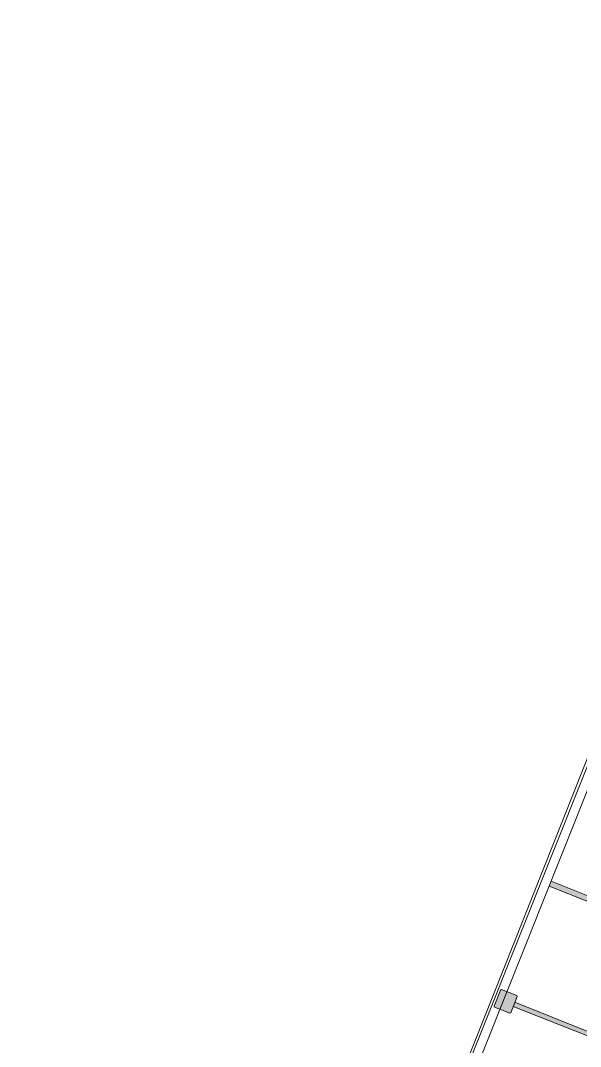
# Model space of a CAD drawing. Header units: inches. Extents: x -13 to 4331, y -638 to 2885.
# Drawn here: x -13 to 736, y 1511 to 2885 of the extents above; entities that cross this region are included whole.
import ezdxf

# ---------------------------------------------------------------- set-up
doc = ezdxf.new("R2010")
doc.units = ezdxf.units.IN
doc.header["$MEASUREMENT"] = 0
for name, color, linetype, lineweight in [('A-DETL-THIN', 151, 'Continuous', 9), ('A-WALL', 113, 'Continuous', 9), ('A-WALL-PATT', 111, 'Continuous', 13), ('Chevy Chase Pavilion_3rd Floor Base_dwg', 8, 'Continuous', 9), ('NIC', 7, 'Continuous', 9), ('S-COLS', 52, 'Continuous', 13)]:
    doc.layers.add(name, color=color, linetype=linetype, lineweight=lineweight)

# ---------------------------------------------------------------- blocks, each defined once
blk = doc.blocks.new('Chevy Chase Pavilion_3rd Floor Base_dwg-5020009-FIRST FLOOR POWER _ SIGNAL')
at = {"layer": 'A-WALL-PATT', "lineweight": 9}
h = blk.add_hatch(color=7, dxfattribs=at)
h.paths.add_polyline_path([(1100.7, 1557.3), (1107.6, 1574.6), (1102, 1576.9), (1099.8, 1571.3), (936.3, 1636.6), (965.2, 1709), (926.3, 1724.7), (924.1, 1719.2), (957.4, 1705.7), (935.2, 1650), (840.5, 1687.9), (862.7, 1743.6), (890.6, 1732.5), (893.6, 1740), (888, 1742.2), (887.2, 1740.3), (859.4, 1751.4), (830.4, 1678.9), (696.7, 1732.3), (694.1, 1725.9), (828, 1672.6), (799, 1600), (826.9, 1588.9), (826.1, 1587), (831.7, 1584.8), (834.7, 1592.3), (806.8, 1603.3), (829.1, 1659.1), (923.8, 1621.4), (901.6, 1565.7), (868.1, 1578.9), (865.9, 1573.3), (905, 1557.9), (933.9, 1630.3), (1097.3, 1565.1), (1095.1, 1559.6), (1099.8, 1557.7)], flags=0)
h.paths.add_polyline_path([(925.7, 1627.1), (831.2, 1664.7), (838.3, 1682.3), (932.6, 1644.5), (927, 1630.3)], flags=0)
blk.add_hatch(color=7, dxfattribs=at).paths.add_polyline_path([(641.4, 1555.7), (642.7, 1556.2), (651.3, 1577.8), (650.7, 1579.1), (630.3, 1587.2), (629, 1586.6), (620.4, 1565.1), (621, 1563.8), (640, 1556.2)], flags=0)
h = blk.add_hatch(color=7, dxfattribs=at)
h.paths.add_polyline_path([(995.8, 1294.4), (1087.4, 1523.9), (1081.8, 1526.1), (1037.3, 1414.5), (873.9, 1479.9), (891.6, 1524.5), (886.1, 1526.7), (872.7, 1493.3), (805.9, 1520), (818.3, 1551.4), (812.7, 1553.6), (795.9, 1511.1), (648.3, 1570.3), (646.1, 1564.7), (793.8, 1505.9), (776.8, 1463.5), (782.4, 1461.3), (795, 1492.7), (861.8, 1466), (848.5, 1432.6), (854.1, 1430.4), (871.9, 1474.9), (1035.4, 1409.8), (990.3, 1296.7), (992.1, 1295.9)], flags=0)
h.paths.add_polyline_path([(864.5, 1472.6), (834.8, 1484.4), (840.7, 1499.3), (870.4, 1487.4), (864.6, 1473)], flags=0)
at = {"layer": 'A-WALL', "color": 7, "flags": 128}
for points in [[(2839.1, -637.8), (408.3, -637.8), (-13.4, -15.7), (1142, 2881.3), (1838.7, 2603.4), (1724.6, 2317.4), (1719.1, 2319.6), (1819.7, 2572), (1139.7, 2843.2), (0.1, -14.3), (414.9, -626.2), (2839.1, -626.2)], [(696.6, 1732.3), (830.4, 1678.9), (859.4, 1751.4), (887.2, 1740.3), (888, 1742.2)], [(694.1, 1725.9), (828, 1672.6), (799, 1600), (826.9, 1588.9), (826.1, 1587)], [(648.3, 1570.3), (795.9, 1511.1), (812.7, 1553.6)], [(646.1, 1564.7), (793.8, 1505.9), (776.8, 1463.5), (782.4, 1461.3), (795, 1492.7), (861.8, 1466), (848.5, 1432.6)]]:
    blk.add_lwpolyline(points, dxfattribs=at)
at = {"layer": 'NIC', "flags": 128}
blk.add_lwpolyline([(408.3, -637.8), (-13.4, -15.7), (1142, 2881.3), (1809.4, 2615.1), (1910.5, 2868.6), (4259.6, 1931.3), (4259.6, -637.8)], close=True, dxfattribs=at)
at = {"layer": 'S-COLS', "color": 7, "lineweight": 9, "flags": 128}
blk.add_lwpolyline([(620.4, 1565.1), (621, 1563.8), (641.4, 1555.7), (642.7, 1556.2), (651.3, 1577.8), (650.7, 1579.1), (630.3, 1587.2), (629, 1586.6)], close=True, dxfattribs=at)

msp = doc.modelspace()

# ---------------------------------------------------------------- linework, layer by layer
at = {"layer": 'A-DETL-THIN'}
msp.add_line((1136.65, 2885.49), (-13.25, -15.92), dxfattribs=at)

# ---------------------------------------------------------------- block references
at = {"layer": 'Chevy Chase Pavilion_3rd Floor Base_dwg', "color": 7}
msp.add_blockref('Chevy Chase Pavilion_3rd Floor Base_dwg-5020009-FIRST FLOOR POWER _ SIGNAL', (0, 0), dxfattribs=at)

doc.saveas('drawing.dxf')
